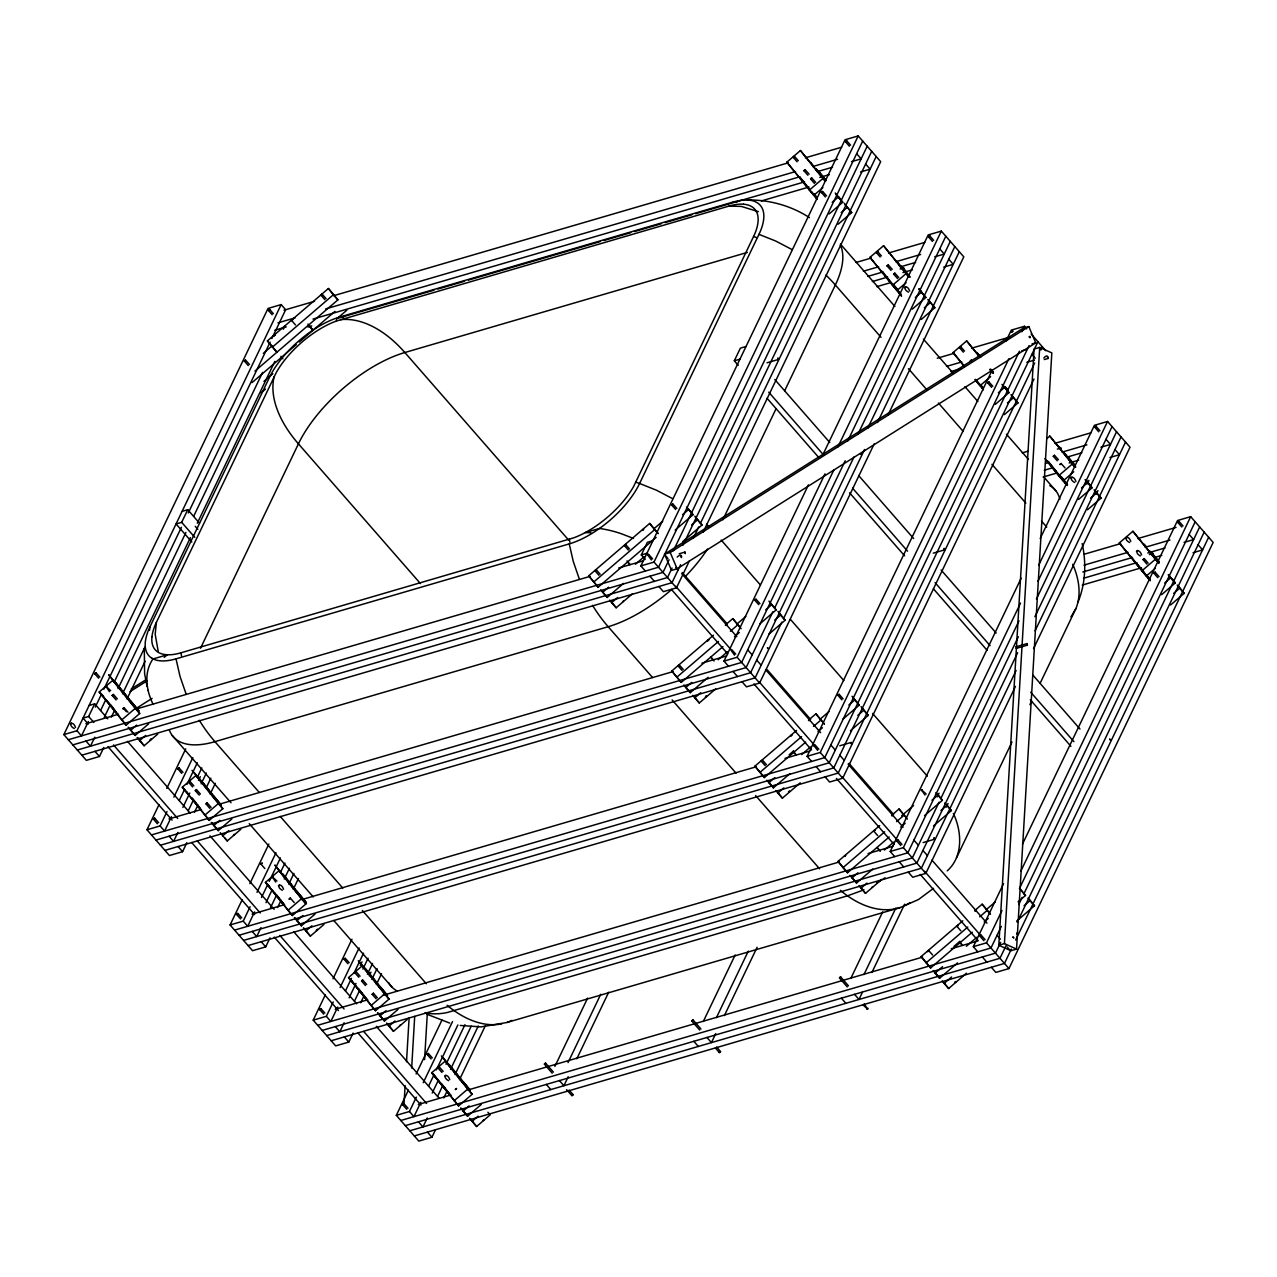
<?xml version="1.0" encoding="UTF-8"?>
<svg xmlns="http://www.w3.org/2000/svg" width="1277" height="1277" viewBox="0 0 1277 1277"><rect width="100%" height="100%" fill="white"/><g stroke="black" fill="none" stroke-linecap="round" stroke-linejoin="round"><path stroke-width="1.5" d="M144.301 648.381L144.604 673.697L147.094 686.531M70.331 723.931L71.448 722.942M94.69 673.617L95.807 672.628M95.998 672.867L94.993 673.809M106.853 686.372L105.783 687.329M112.184 695.374L113.302 694.401M113.477 694.624L112.408 695.582M122.831 708.655L123.949 707.666M124.124 707.969L123.103 708.847M150.111 739.878L151.213 738.888M151.404 739.128L150.335 740.085M153.448 819.116L154.565 818.126M154.756 818.365L153.719 819.307M177.806 768.802L178.924 767.812L182.962 772.33M179.115 768.052L178.078 768.993M189.97 781.556L188.964 782.514M195.301 790.559L196.419 789.585M207.241 803.153L206.22 804.047M244.338 360.992L245.455 360.002M234.521 834.312L233.452 835.27M268.378 310.295L269.495 309.321M269.67 309.545L268.633 310.503M236.564 914.3L237.682 913.31M273.805 335.835L274.922 334.845M275.098 335.085L274.028 336.043M260.923 863.986L262.04 862.997M291.555 320.335L292.672 319.346M262.232 863.236L261.194 864.194M292.832 319.649L291.81 320.543M273.086 876.756L272.049 877.698M278.418 885.759L279.535 884.769M320.91 295.067L322.027 294.077M322.203 294.317L321.134 295.258M289.065 899.024L290.182 898.05M290.358 898.354L289.336 899.231M316.345 930.263L317.446 929.273M317.638 929.496L316.52 930.454M319.681 1009.484L320.798 1008.511M344.04 959.171L345.157 958.197M354.91 972.691L356.012 971.701M356.203 971.941L355.166 972.882M361.535 980.944L362.652 979.954M372.182 994.208L373.299 993.235M373.491 993.458L372.405 994.416M400.755 1024.697L399.685 1025.639M402.798 1104.685L403.915 1103.695M427.156 1054.355L428.274 1053.381M438.027 1067.875L439.128 1066.886M439.32 1067.125L438.25 1068.083M444.651 1076.128L445.769 1075.138M455.298 1089.409L456.416 1088.419M456.607 1088.642L455.522 1089.6M483.871 1119.849L482.754 1120.823M545.598 1063.31L544.529 1064.268M595.018 570.707L596.12 569.718M596.311 569.941L595.274 570.899M573.07 1094.868L572.048 1095.746M624.421 545.487L625.538 544.497M625.714 544.736L624.613 545.678M623.415 600.988L622.538 601.898M642.347 530.194L643.464 529.205M643.656 529.444L642.57 530.402M651.398 559.965L647.583 554.761M671.686 504.894L672.787 503.904M678.135 665.892L679.236 664.902M707.538 640.671L708.655 639.681M708.831 639.921L707.761 640.878M706.532 696.173L705.431 697.13M691.847 1020.946L692.964 1019.956M693.124 1020.259L692.07 1021.137M726.773 624.629L725.975 625.507M719.334 1052.424L720.451 1051.434L716.668 1047.012M720.627 1051.657L719.59 1052.615M754.803 600.078L755.904 599.089M793.193 157.215L794.294 156.241M794.486 156.464L793.4 157.422M761.252 761.076L762.369 760.086M803.951 170.623L805.069 169.649M810.544 178.828L811.645 177.838M790.655 735.855L791.772 734.866M821.43 192.38L822.548 191.39M791.948 735.105L790.958 736.047M789.649 791.357L788.611 792.315M809.889 719.781L808.964 720.739M846.667 140.917L845.613 141.811M837.92 695.263L839.021 694.273M839.197 694.576L838.095 695.454L841.862 699.86M876.309 252.415L877.411 251.425M877.602 251.649L876.565 252.607M844.368 856.26L845.486 855.271M845.661 855.478L844.624 856.468M840.665 977.128L839.612 978.006M887.068 265.824L888.185 264.834M893.661 274.012L894.762 273.039M873.771 831.04L874.889 830.066M904.547 287.564L905.664 286.591M875.064 830.289L874.027 831.247M866.875 1009.293L867.993 1008.303M893.006 814.965L892 815.955M928.507 236.788L929.608 235.798M929.8 236.037L928.698 236.995M897.077 841.128L898.002 840.043M922.313 789.761L921.26 790.655M959.426 347.599L960.527 346.61M960.719 346.849L959.65 347.791L963.321 352.149M927.485 951.445L928.602 950.471M970.185 361.008L971.302 360.018M971.478 360.258L970.408 361.199M956.888 926.224L958.005 925.25M987.664 382.765L988.781 381.775M954.589 982.492L955.691 981.502M958.181 925.474L957.143 926.432M955.882 981.742L954.845 982.683M976.123 910.15L975.197 911.124M1011.623 331.972L1012.725 330.998M1012.916 331.222L1011.847 332.18M1053.302 456.192L1054.419 455.203M1059.894 464.397L1060.995 463.407M1070.78 477.949L1071.898 476.959M1096.033 426.406L1094.932 427.364M1125.66 537.968L1126.761 536.978M1136.418 551.377L1137.536 550.387M1143.011 559.581L1144.112 558.592M1144.288 558.895L1143.202 559.773L1146.922 564.147M1153.897 573.134L1155.015 572.144M1155.206 572.351L1154.153 573.325M1177.857 522.357L1178.958 521.367L1183.045 525.948M1179.15 521.607L1178.112 522.548M404.043 1103.472L405.112 1085.594M406.517 1061.746L409.103 1018.024M411.657 1068.051L414.706 1016.38M424.587 1059.639L427.284 1013.938M998.822 945.235L1034.099 349.036L1039.701 347.408L1051.817 352.915L1016.54 949.098L1010.921 950.742L998.822 945.235L1004.424 943.607L1016.54 949.098M1004.424 943.607L1039.701 347.408M149.537 630.391L150.063 626.576L269.431 377.449A65.59 29.259 -41.1 0 1 339.778 317.015L733.03 202.069A65.59 29.259 -41.1 0 1 742.591 200.154L746.454 199.978C768.578 199.499 790.878 205.485 809.426 217.633M1040.132 683.275L1075.936 608.538C1081.731 594.204 1078.794 578.05 1072.744 564.306M730.763 649.865L734.514 655.149M813.784 745.481L817.631 750.333M336.106 321.134A61.966 27.647 -41.1 0 0 276.327 372.421L156.401 622.346L155.187 634.254L158.236 651.541M274.108 376.699C270.373 392.805 275.816 409.47 283.749 423.453A126.471 78.551 25.6 0 0 298.435 443.853L420.468 583.605M1078.011 602.09C1085.562 583.589 1086.44 562.981 1082.178 543.571M947.215 870.866C963.401 856.468 961.932 831.55 953.376 813.433M981.039 935.466L980.672 936.105M103.772 747.508L99.462 756.495L86.325 760.342L63.85 734.594L268.042 308.427L281.163 304.58L285.665 309.736L271.873 338.501M63.85 734.594L76.987 730.747L281.163 304.58M88.273 724.107L83.037 718.105L88.64 716.477L94.706 703.835L107.795 718.823M191.805 541.975L176.082 523.985L181.685 522.341L187.751 509.699L199.531 523.203M88.368 721.521L81.473 735.903L76.987 730.747M95.264 707.123L101.298 694.544M103.884 689.149L181.414 527.305M188.31 512.923L270.149 342.092M100.612 710.475L105.783 699.684M114.403 681.71L185.915 532.461M193.673 516.275L262.583 372.421M283.271 329.274L284.994 325.667M94.769 737.212L90.475 746.199L85.974 741.043M104.251 717.435L110.285 704.84M118.043 688.654L190.401 537.617M197.296 523.219L274.842 361.391M111.338 717.179L114.786 709.996M122.528 693.81L144.939 647.056M127.03 698.95L145.131 661.199M200.489 648.269L298.435 443.853M186.889 842.692L182.579 851.679L169.442 855.526L146.967 829.779L159.034 804.606M166.776 788.42L185.74 748.865M146.967 829.779L160.104 825.948L166.984 811.549M173.88 797.167L192.843 757.612M171.485 816.705L164.589 831.088L160.104 825.948M179.243 800.519L184.415 789.729M187.001 784.333L197.328 762.752M182.882 807.463L189.762 793.081M197.52 776.895L201.83 767.908M198.558 780.247L200.281 776.655M177.886 832.396L173.592 841.383L169.091 836.243M188.23 810.815L193.402 800.025M201.159 783.839L206.331 773.048M194.455 812.364L197.903 805.18M206.507 787.191L210.817 778.204M210.146 794.15L215.318 783.36M270.006 937.877L265.696 946.88L252.559 950.711L230.083 924.963L242.151 899.79M249.893 883.604L268.856 844.049M230.083 924.963L243.221 921.132L250.1 906.734M256.996 892.352L275.96 852.797M254.602 911.89L247.706 926.272L243.221 921.132M261.498 897.508L267.531 884.913M269.255 881.322L280.445 857.952M265.999 902.647L272.017 890.069M280.637 872.079L284.947 863.092M261.019 927.581L256.709 936.568L252.207 931.428M270.485 907.803L276.518 895.209M284.276 879.039L289.448 868.248M277.572 907.564L281.02 900.365M288.762 884.179L293.933 873.388M293.263 889.335L298.435 878.544M353.122 1033.061L348.813 1042.064L335.675 1045.895L313.2 1020.147L325.268 994.975M333.01 978.789L351.973 939.233M313.2 1020.147L326.337 1016.316L333.217 1001.934M340.113 987.536L359.076 947.981M337.719 1007.074L330.823 1021.456L326.337 1016.316M345.476 990.888L351.51 978.31M354.096 972.914L363.562 953.137M360.29 965.476L362.014 961.868M349.116 997.848L355.996 983.45M362.891 969.067L368.063 958.277M344.136 1022.765L339.826 1031.768L335.324 1026.612M354.463 1001.2L359.635 990.409M367.393 974.223L372.565 963.433M369.276 975.772L371 972.164M360.689 1002.748L364.137 995.549M371.878 979.363L377.05 968.573M376.38 984.519L381.552 973.728M146.951 681.327A87.091 54.097 25.6 0 1 152.139 660.193L153.112 658.916L167.351 654.766A62.11 27.711 -41.1 0 0 180.967 652.802L573.565 537.888A62.11 27.711 -41.1 0 0 585.233 532.605A61.966 27.647 -41.1 0 0 633.631 486.489L753.558 236.548A61.934 27.631 -41.1 0 0 743.613 204.224M150.063 626.576A65.59 29.259 -41.1 0 0 146.488 635.946L145.61 639.841A65.59 29.259 -41.1 0 0 176.003 658.852L569.239 543.906A65.59 29.259 -41.1 0 0 639.601 483.488L758.969 234.345A65.59 29.259 -41.1 0 0 746.454 199.978M645.236 559.438L641.309 554.936L647.359 542.294L652.962 540.65M738.25 365.302L734.307 360.8L740.373 348.158L745.976 346.53M645.38 571.074L640.878 565.919L845.071 139.752L858.208 135.921L880.683 161.652L703.196 532.078M640.878 565.919L654.016 562.088L858.208 135.921M862.693 141.061L658.517 567.227L68.351 739.734M435.377 1130.049L431.929 1137.248L418.792 1141.079L396.317 1115.348L408.385 1090.159M416.126 1073.989L441.986 1020.036M669.068 559.741L663.002 572.383L72.837 744.89M673.346 550.802L867.195 146.216M396.317 1115.348L409.454 1111.501L416.35 1097.119M423.23 1082.736L452.521 1021.6M672.053 568.042L667.504 577.523L77.338 750.03M683.003 545.167L871.696 151.356M420.835 1102.259L413.94 1116.657L409.454 1111.501M428.593 1086.088L433.765 1075.298M436.351 1069.903L457.884 1024.936M680.609 564.705L672.005 582.679L81.84 755.186M693.539 537.729L698.711 526.938M700.434 523.347L876.182 156.512M432.233 1093.032L438.25 1080.438M446.008 1064.252L464.972 1024.697M658.868 586.526L663.37 591.666L676.491 587.835L689.42 560.858M427.252 1117.966L422.942 1126.952L418.441 1121.797M437.58 1096.384L442.752 1085.594M450.51 1069.408L471.181 1026.245M443.805 1097.933L447.253 1090.734M455.011 1074.564L478.268 1026.006M722.862 519.787L776.097 408.672M784.685 390.746L835.35 284.994A100.5 44.839 -41.1 0 0 840.314 245.056M459.497 1079.703L485.34 1025.766M728.497 666.259L723.995 661.103L808.437 484.893M822.212 456.112L928.187 234.936L941.325 231.105L963.8 256.853L887.978 415.089M723.995 661.103L737.132 657.272L825.006 473.863M837.935 446.886L941.325 231.105M833.817 470.016L741.634 662.428L151.468 834.935M847.593 441.251L945.81 236.245M554.888 1066.423L587.628 998.103M772.84 611.827L746.119 667.568L155.954 840.074M774.548 608.235L845.198 460.774M858.128 433.813L950.311 241.401M854.01 456.943L750.621 672.724L160.455 845.23M867.785 428.162L954.813 246.557M568.026 1062.592L600.765 994.256M781.827 622.122L755.122 677.864L164.956 850.37M783.551 618.531L864.529 449.504M877.459 422.527L959.298 251.697M568.201 1076.734L563.907 1085.721L559.406 1080.565M576.821 1058.745L608.698 992.213M741.985 681.71L746.486 686.85L759.607 683.019L874.202 443.853M811.613 761.443L807.112 756.303L992.357 369.691M1006.132 340.911L1011.304 330.12L1024.441 326.289L1026.676 328.859M807.112 756.303L820.249 752.456L1008.926 358.661M1021.855 331.685L1024.441 326.289M1019.461 351.223L824.75 757.612L234.585 930.119M703.292 1021.504L735.169 954.973M1029.118 345.572L829.236 762.752L239.07 935.259M1037.93 341.741L833.737 767.908L243.572 940.415M716.429 1017.657L748.306 951.126M1034.673 363.067L838.239 773.048L248.073 945.555M1040.899 350.042L1042.415 346.881M715.743 1033.604L711.449 1042.591L706.947 1037.451M724.362 1015.614L757.101 947.295M825.102 776.895L829.603 782.035L842.724 778.204L1033.987 379.014M894.73 856.628L890.229 851.488L1021.185 578.162M1040.148 538.607L1094.421 425.321L1107.558 421.474L1130.033 447.221L1033.54 648.62M890.229 851.488L903.366 847.641L1020.531 603.095M1038.632 565.328L1107.558 421.474M1018.998 620.83L907.867 852.797L317.702 1025.303M1037.962 581.274L1112.044 426.63M937.318 796.8L939.042 793.209M1087.238 483.919L1088.962 480.328M850.833 978.374L882.71 911.842M939.074 802.195L912.353 857.936L322.187 1030.443M940.782 798.604L1018.328 636.76M1036.429 599.009L1116.545 431.77M1017.657 652.707L916.854 863.092L326.689 1035.599M1034.881 616.743L1121.046 436.926M863.97 974.543L895.847 908.011M946.321 807.096L948.045 803.504M1096.225 494.215L1097.949 490.623M1016.125 670.441L921.356 868.248L331.19 1040.755M1035.072 630.886L1125.532 442.065M862.438 992.277L858.99 999.46L854.489 994.32M871.904 972.499L904.643 904.164M908.218 872.079L912.72 877.235L925.841 873.388L1015.454 686.387M956.585 857.665L1011.991 742.001M1029.9 704.633L1031.608 701.073M977.847 951.828L973.345 946.672L1003.514 883.732M1022.462 844.177L1177.538 520.505L1190.675 516.658L1213.15 542.406L1008.958 968.573L995.837 972.42L991.335 967.264M973.345 946.672L986.482 942.841L1001.998 910.469M1020.946 870.914L1190.675 516.658M1001.312 926.4L990.984 947.981L400.818 1120.488M1019.413 888.648L1195.16 521.814M1000.641 942.346L995.469 953.137L405.304 1125.644M1018.743 904.579L1022.191 897.396M1023.915 893.788L1199.662 526.97M1006.005 945.698L999.971 958.277L409.805 1130.784M1017.21 922.313L1204.163 532.11M1011.368 949.05L1004.472 963.433L414.307 1135.939M1015.662 940.048L1208.649 537.266M1075.936 608.538L1070.924 616.951M980.56 935.099L979.938 936.121L983.865 940.718M725.575 625.076L726.581 624.389M979.954 935.642L980.72 935.195M872.606 886.908L871.76 887.499M891.857 815.365L892.815 814.774M974.974 910.549L975.931 909.958M788.548 791.692L789.457 791.133M981.007 935.802L924.58 871.297M684.871 552.079L685.302 553.627L685.031 552.079L679.236 553.739M1047.443 357.017C1048.513 362.093 1049.087 351.813 1043.804 358.039M705.543 696.38L706.341 695.949M814.455 745.497L813.768 745.816M647.806 554.777L648.508 554.378M164.206 657.368L167.351 654.766A61.998 27.663 -41.1 0 1 151.931 636.856M944.677 549.812L944.07 548.344L944.613 549.86L933.248 553.18M851.089 742.464L851.52 744.012L851.089 742.464L839.803 745.768M267.404 340.879L276.901 352.244L267.404 340.879L328.397 288.49L337.894 299.872L254.953 371.096M263.333 353.362L272.256 345.7M272.416 347.105L333.393 294.716L328.397 288.49M252.016 382.621L296.264 344.614M299.249 342.06L334.941 311.396M263.94 381.392L272.863 373.73M336.458 319.106L346.881 310.167M261.003 392.933L265.456 389.086M108.896 675.15L139.72 713.508L126.152 725.16L99.175 692.038L112.743 680.386L117.245 685.526M121.666 720.02L135.234 708.368L112.743 680.386M822.883 187.543L813.832 195.317L786.855 162.179L800.424 150.526L824.894 180.552M148.707 723.804L135.139 735.456L130.653 730.3L136.671 725.128M157.709 734.099L144.141 745.752L139.64 740.612L145.674 735.424M809.331 190.161L822.899 178.509L800.424 150.526M832.189 202.309L838.223 197.137L835.733 194.024M829.156 213.929L842.724 202.277L835.222 192.955M841.192 212.605L847.21 207.433L844.72 204.32M192.013 770.334L222.836 808.692L209.268 820.361L182.292 787.223L195.86 775.57L200.361 780.726M838.143 224.225L851.711 212.573L844.225 203.251M204.783 815.205L218.351 803.552L195.86 775.57M906 282.728L896.949 290.502L869.972 257.363L883.54 245.711L908.857 276.774M231.823 818.988L218.255 830.641L213.77 825.501L219.788 820.313M240.826 829.284L227.258 840.936L222.757 835.797L228.791 830.609M892.447 285.346L906.016 273.693L883.54 245.711M656.186 537.362L598.179 587.197L588.681 575.815L649.674 523.442L658.166 533.563M915.306 297.493L921.34 292.321L918.849 289.209M653.792 528.886L662.715 521.224M593.693 582.041L654.67 529.668L649.674 523.442M912.273 309.13L925.841 297.461L919.6 289.687M682.604 514.679L688.542 509.571L686.547 507.081M924.309 307.789L930.326 302.617L927.836 299.504M623.527 583.429L607.166 597.476L602.68 592.336L608.618 587.228M635.403 564.226L644.326 556.564M675.198 530.051L693.044 514.711L688.048 508.485M275.146 865.519L305.953 903.893L292.385 915.545L265.408 882.407L278.977 870.754L283.478 875.91M921.26 319.426L934.828 307.773L928.587 299.999M691.591 524.975L697.545 519.867L695.534 517.377M632.53 593.725L616.168 607.772L611.667 602.632L617.621 597.524M682.7 541.624L702.031 525.007L694.784 516.211M287.9 910.389L301.468 898.737L278.977 870.754M964.327 366.547L953.089 352.548L966.657 340.895L979.89 356.937M314.94 914.172L301.372 925.825L296.887 920.685L302.904 915.497M323.943 924.468L310.375 936.137L305.873 930.981L311.907 925.793M990.617 376.619L980.066 385.686L975.564 380.53M722.942 646.609L681.295 682.381L676.81 677.225L671.798 671L713.444 635.228M725.352 625.012L732.79 618.627L740.277 627.518M998.422 392.693L1004.456 387.506L1001.966 384.393M736.909 624.086L745.832 616.408M676.81 677.225L718.456 641.453M730.348 631.237L737.787 624.852L732.79 618.627M995.39 404.314L1008.958 392.662L1002.716 384.888M734.483 636.696L739.303 632.562M765.721 609.863L771.659 604.755L769.664 602.265M1007.425 402.989L1013.443 397.801L1010.953 394.689M708.128 677.337L690.282 692.677L685.797 687.521L691.735 682.413M718.153 659.73L727.443 651.749M759.799 623.958L776.161 609.895L768.914 601.1M358.262 960.703L389.07 999.077L375.502 1010.73L348.525 977.591L362.093 965.939L366.595 971.095M1004.376 414.61L1017.945 402.957L1011.703 395.184M774.708 620.159L780.662 615.051L778.651 612.561M715.647 688.91L699.285 702.973L694.784 697.817L700.738 692.709M768.786 634.254L785.147 620.207L777.901 611.396M371.016 1005.574L384.585 993.921L362.093 965.939M1046.757 438.681L1049.774 436.08L1075.09 467.143M398.057 1009.357L384.489 1021.025L380.003 1015.869L386.021 1010.698M407.06 1019.669L393.492 1031.321L388.99 1026.165L395.024 1020.993M1073.734 471.804L1063.182 480.87L1058.681 475.73L1072.249 464.062L1049.774 436.08M805.691 742.097L764.412 777.565L754.915 766.184L796.561 730.428M808.469 720.196L815.907 713.811L824.399 723.947M1081.539 487.878L1087.573 482.69L1085.083 479.577M820.026 719.27L828.949 711.608M759.927 772.425L801.573 736.653M813.465 726.421L820.903 720.036L815.907 713.811M1078.506 499.499L1092.074 487.846L1085.833 480.072M789.186 754.771L793.655 750.924M817.966 731.577L822.42 727.746M848.838 705.048L854.776 699.94L852.781 697.45M1090.542 498.174L1096.576 492.986L1094.07 489.889M789.761 773.798L773.399 787.861L768.914 782.705L774.852 777.597M801.637 754.595L810.56 746.933M842.916 719.143L859.277 705.096L852.03 696.284M441.379 1055.903L472.187 1094.261L458.619 1105.914L431.642 1072.792L445.21 1061.123L449.712 1066.279M1087.493 509.794L1101.061 498.142L1094.82 490.368M857.825 715.343L863.779 710.235L861.767 707.745M800.248 782.817L782.402 798.157L777.901 793.001L783.855 787.893M850.418 730.715L868.264 715.391L861.017 706.58M454.133 1100.774L467.701 1089.105L445.21 1061.123M1155.35 568.297L1146.299 576.055L1119.322 542.933L1132.891 531.28L1158.622 562.854M481.174 1104.557L467.605 1116.21L463.12 1111.054L469.138 1105.882M487.926 1112.283L490.176 1114.853L476.608 1126.506L472.107 1121.35L478.141 1116.178M1141.798 570.915L1155.366 559.262L1132.891 531.28M889.175 836.978L847.529 872.75L843.043 867.61L838.031 861.384L879.677 825.612M891.585 815.396L899.024 808.995L906.51 817.887M1164.656 583.062L1170.69 577.874L1168.2 574.778M901.658 815.732L913.566 805.516M843.043 867.61L884.69 831.838M896.582 821.622L904.02 815.221L899.024 808.995M1161.623 594.683L1175.191 583.03L1168.95 575.257M900.716 827.065L905.17 823.234M931.955 800.232L937.893 795.124L935.897 792.634M1173.659 593.358L1179.693 588.186L1177.186 585.074M872.877 868.998L856.516 883.046L852.03 877.89L857.968 872.782M884.386 850.099L893.677 842.118M924.548 815.604L942.394 800.28L937.398 794.055M1170.61 604.979L1184.178 593.326L1177.937 585.552M940.941 810.544L946.896 805.42L944.884 802.93M881.88 879.294L865.519 893.341L861.017 888.185L866.971 883.077M933.535 825.9L951.381 810.576L946.385 804.35M972.292 932.178L930.646 967.934L926.16 962.794L921.148 956.569L962.794 920.797M974.702 910.581L982.141 904.196L989.627 913.071M986.259 909.639L995.182 901.977M926.16 962.794L967.806 927.022M979.698 916.806L987.137 910.421L982.141 904.196M953.935 946.417L959.889 941.309M984.2 921.946L988.286 918.418M957.495 962.906L939.633 978.23L935.147 973.09L942.586 966.689M966.37 946.257L976.793 937.318M1018.072 901.849L1025.511 895.464L1020.515 889.239M1024.058 905.728L1030.012 900.62L1028.001 898.13M966.481 973.202L948.635 988.526L944.134 983.386L951.573 976.985M1016.652 921.1L1034.498 905.76L1029.501 899.535M933.567 888.297L918.498 899.535L900.301 907.516L507.065 1022.462L481.078 1026.884L460.263 1025.447M778.427 359.46L777.853 357.959L778.395 359.475L767.03 362.796M934.493 839.244L933.966 837.728L934.461 839.26L923.095 842.581M131.164 689.005L146.328 679.46M130.046 691.607L146.871 680.992M135.298 708.974L152.123 698.359M664.583 554.106L1023.196 328.189L1028.799 326.561L1035.743 342.859L677.129 568.776L671.526 570.42L664.583 554.106L670.202 552.478L1028.799 326.561M881.689 879.933L876.788 882.87M1027.011 643.592L1027.41 645.156L1027.043 643.592L1015.678 646.896M905.313 905.409L909.958 902.695M680.992 555.958C681.104 561.273 683.642 551.121 677.193 557.075M507.065 1022.462L512.061 1020.355M336.106 321.118L728.991 206.092A62.11 27.711 -41.1 0 1 743.629 204.208M244.641 361.183L245.647 360.194L249.51 364.536M545.423 1063.087L544.305 1064.028L552.191 1073.191M283.989 310.215L314.557 301.292M333.648 295.705L788.212 162.833M805.404 157.805L841.687 147.206M277.939 322.858L295.131 317.845M325.683 308.906L795.523 171.565M812.715 166.553L837.536 159.29M274.794 330.248L286.256 326.896M312.993 319.074L800.025 176.721M817.2 171.693L832.492 167.223M851.583 161.652L861.129 158.859L856.644 153.703M307.933 327.024L311.748 325.906M336.585 318.643L433.988 290.182M437.803 289.065L464.557 281.243M468.372 280.126L600.158 241.608M603.973 240.491L630.71 232.669M634.525 231.552L661.263 223.746M665.094 222.629L691.831 214.807M695.646 213.69L804.51 181.877M819.786 177.407L829.348 174.614M761.268 200.968L809.011 187.017M860.586 171.948L870.132 169.155L865.63 163.999M747.332 252.415L404.857 352.516A99.175 44.248 -41.1 0 0 298.387 443.869M856.053 262.487L871.329 258.018M888.521 253.006L924.803 242.391M863.364 271.219L878.64 266.765M895.831 261.737L920.653 254.474M867.849 276.375L883.141 271.905M900.333 266.877L915.609 262.423M934.7 256.837L944.246 254.043L939.76 248.887M900.093 269L903.908 267.883M872.351 281.531L887.627 277.061M902.919 272.592L912.464 269.798M876.852 286.671L890.213 282.76M943.703 267.132L953.249 264.339L948.747 259.199M182.148 511.343L187.751 509.699M734.307 360.8L739.926 359.172M937.254 358.23L954.446 353.218M971.637 348.19L1009.836 337.016M946.48 366.419L961.757 361.95M1032.008 343.96L1035.743 342.859M950.966 371.559L960.527 368.766M1021.648 350.904L1027.362 349.228M1026.82 362.317L1034.45 360.082M1044.283 359.571L1048.05 358.47M89.103 705.463L94.706 703.835M641.309 554.936L646.912 553.292M85.862 723.74L118.33 714.258M135.522 709.23L590.086 576.358M618.738 567.994L643.56 560.731M1022.286 452.872L1028.017 451.196M1054.754 443.374L1091.037 432.759M1057.34 449.089L1061.155 447.972M1062.065 452.106L1086.887 444.859M1045.544 463.407L1049.375 462.29M1066.566 457.262L1081.842 452.792M1100.934 447.205L1110.495 444.412L1105.994 439.272M1044.315 470.223L1051.961 467.989M1069.152 462.96L1078.698 460.167M1043.086 477.039L1056.446 473.144M1109.936 457.501L1119.482 454.724L1114.981 449.568M168.979 818.94L201.447 809.442M218.638 804.414L673.202 671.542M701.855 663.178L726.677 655.915M1084.396 554.186L1120.679 543.587M1137.871 538.559L1176.069 527.401M1084.061 565.168L1127.99 552.318M1145.182 547.29L1170.003 540.043M1082.832 571.984L1132.491 557.474M1147.768 553.005L1164.959 547.977M1184.05 542.39L1193.612 539.612L1189.11 534.456M1149.444 554.569L1153.259 553.452M1083.503 578.258L1136.977 562.614M1154.169 557.602L1161.815 555.367M1082.273 585.074L1141.478 567.77M1193.053 552.702L1202.599 549.908L1198.097 544.752M1016.109 648.445L1027.41 645.156M252.096 914.124L284.563 904.627M301.755 899.615L756.319 766.743M784.972 758.362L809.794 751.099M335.212 1009.309L367.68 999.811M382.956 995.358L839.436 861.927M868.089 853.547L892.91 846.3M418.329 1104.493L450.797 1095.012M467.989 1089.983L922.553 957.111M951.205 948.731L977.943 940.926M900.301 907.516C882.12 913.598 862.486 906.462 847.497 895.831A127.748 82.303 73.7 0 1 840.362 890.34M846.491 140.614L845.39 141.571L849.365 146.232M821.686 192.588L822.739 191.598L826.57 195.908M887.323 266.015L888.361 265.025L892.224 269.351M893.916 274.22L894.954 273.23L898.785 277.524M195.557 790.766L196.61 789.777L200.425 794.071M678.39 666.083L679.428 665.109L683.259 669.403M236.836 914.508L237.873 913.518L241.752 917.876M840.489 976.825L839.388 977.815L847.274 986.929M403.069 1104.876L404.107 1103.887L407.986 1108.26M572.91 1094.565L571.793 1095.538L566.589 1089.68M987.887 382.956L988.973 381.967L992.804 386.292M1095.842 426.183L1094.74 427.125L1098.715 431.802M1053.525 456.384L1054.594 455.41L1058.457 459.736M1060.118 464.589L1061.187 463.599L1065.018 467.909M755.01 600.27L756.096 599.296L759.959 603.638M731.625 649.562L735.744 654.095M189.778 781.332L188.677 782.29L192.588 786.887M361.758 981.135L362.844 980.161L366.659 984.455M427.38 1054.563L428.465 1053.573L432.312 1057.899M501.733 1023.899C484.893 1027.123 467.877 1020.355 454.261 1010.777A127.748 82.303 73.7 0 1 447.126 1005.286M804.207 170.831L805.244 169.841L809.107 174.167M761.507 761.268L762.545 760.294L766.376 764.588M319.952 1009.692L320.99 1008.702L324.869 1013.076M728.991 206.092L741.298 206.411L758.346 211.663M340.592 319.633C357.305 317.957 373.475 325.396 386.516 335.244A126.662 81.616 73.7 0 1 404.857 352.532L568.872 540.363M810.767 179.035L811.837 178.046L815.668 182.34M671.894 505.085L672.979 504.096L676.842 508.438M207.066 802.85L205.948 803.84L209.891 808.437M344.263 959.378L345.349 958.388L349.196 962.714M927.709 951.652L928.778 950.663L932.609 954.973M733.03 202.069L736.989 202.021M339.778 317.015L343.752 316.967M590.932 532.701L585.233 532.605L599.52 528.439A83.835 52.07 25.6 0 1 621.053 533.626L633.504 538.431M753.558 236.548L756.431 237.522M635.85 482.211L638.739 483.169M449.696 1023.069L426.598 1014.114M758.969 234.345L775.777 241.066L792.059 249.574M639.601 483.488L656.41 490.192L672.692 498.7M153.032 658.884L152.059 658.341M682.189 572.511L726.453 623.048M1031.178 334.015L1045.799 350.744M846.651 140.693L850.578 145.195M929.768 235.878L933.695 240.379M1096.001 426.247L1099.928 430.748M1031.864 354.383L1035.232 358.246M928.539 236.915L932.481 241.433M1177.889 522.485L1181.832 526.986M902.647 267.595L906.016 271.442M976.761 352.484L980.145 356.347M1058.761 446.375L1061.011 448.945M1144.128 544.146L1146.379 546.716M815.748 169.155L820.233 174.295M898.864 264.339L903.35 269.479M993.219 372.405L990.968 369.819L993.474 372.932M1065.098 454.708L1069.599 459.864M1148.215 549.892L1152.716 555.048M822.899 178.509L825.15 181.079M906.016 273.693L908.266 276.263M990.266 370.17L992.516 372.74M1072.249 464.062L1074.5 466.648M1155.366 559.262L1158.75 563.125M838.223 197.137L842.724 202.277M847.21 207.433L851.711 212.573M921.34 292.321L925.841 297.461M930.326 302.617L934.828 307.773M1004.456 387.506L1008.958 392.662M1013.443 397.801L1017.945 402.957M1087.573 482.69L1092.074 487.846M1096.576 492.986L1101.061 498.142M1170.69 577.874L1175.191 583.03M1179.693 588.186L1184.178 593.326M794.438 156.305L798.317 160.726M877.554 251.489L881.433 255.927M960.687 346.674L964.55 351.111M1130.784 541.48C1128.229 533.674 1122.403 538.91 1129.554 542.533M1141.574 554.92C1138.892 547.051 1133.274 552.303 1140.345 555.958M1144.272 558.656L1148.135 563.093M793.225 157.358L797.087 161.78M876.341 252.543L880.204 256.964M909.687 291.108C907.165 283.334 901.259 288.394 908.474 292.146M1075.92 481.477C1073.287 473.607 1067.604 478.875 1074.707 482.53M1155.158 572.224L1159.037 576.661M803.983 170.767L807.878 175.22M887.1 265.951L890.995 270.405M1053.349 456.32L1057.228 460.774M810.576 178.956L814.455 183.393M893.692 274.14L897.571 278.578M821.478 192.508L825.357 196.961M987.712 382.892L991.591 387.33M1153.945 573.261L1157.824 577.715M786.855 162.179L817.168 199.451M869.972 257.363L901.53 296.2M953.089 352.548L963.832 365.477M1119.322 542.933L1149.635 580.205M802.179 180.807L817.072 198.893M813.417 193.673L815.668 196.259M885.296 275.992L901.434 295.641M894.283 286.287L901.275 294.54M1051.53 466.36L1056.031 471.516M1060.517 476.656L1063.885 480.519M1134.646 561.561L1136.897 564.131M840.41 244.067L894.89 306.448M923.415 339.123L953.249 373.283M964.917 386.66L977.895 401.521M1006.436 434.196L1028.48 459.449M1044.043 477.263L1055.712 490.639M881.018 337.304L835.35 284.994A128.131 79.589 25.6 0 0 825.916 275.098M908.426 368.686L926.687 389.597M938.435 403.053L963.225 431.434M991.942 464.317L1025.862 503.17M1041.521 521.096L1046.741 527.082M774.788 379.524L829.811 442.528M858.623 475.523L913.63 538.527M941.133 570.021L996.14 633.025M1032.822 675.022L1079.975 729.023M768.738 392.167L823.745 455.171M852.557 488.165L907.564 551.169M935.083 582.663L990.09 645.667M1030.683 692.166L1073.909 741.666M767.062 398.312L819.451 458.299M849.572 492.81L904.579 555.798M933.407 588.809L987.105 650.296M1030.316 699.796L1070.924 746.295M721.218 540.107L760.358 584.93M790.367 619.313L843.858 680.577M872.574 713.444L927.373 776.208M688.542 509.571L693.044 514.711M697.545 519.867L702.031 525.007M771.659 604.755L776.161 609.895M780.662 615.051L785.147 620.207M854.776 699.94L859.277 705.096M863.779 710.235L868.264 715.391M937.893 795.124L942.394 800.28M946.896 805.42L951.381 810.576M1021.009 890.308L1025.511 895.464M1030.012 900.62L1034.498 905.76M839.181 694.353L843.075 698.822M926.192 794.007L921.451 789.777L924.979 795.06M671.718 505.022L675.629 509.491M754.835 600.206L758.746 604.675M654.67 529.668L658.038 533.531M737.787 624.852L741.155 628.715M820.903 720.036L824.272 723.899M904.02 815.221L907.388 819.084M987.137 910.421L990.505 914.268M767.317 669.834L810.64 719.462M849.029 763.407L893.597 814.455M681.774 573.66L736.797 636.648M765.609 669.659L820.616 732.647M848.12 764.157L903.126 827.145M931.955 860.155L986.961 923.159M664.567 554.585L667.935 558.448M675.804 567.467L678.055 570.037M747.683 649.785L752.185 654.925M756.67 660.081L761.172 665.221M830.8 744.97L835.302 750.11M839.803 755.266L844.289 760.406M913.917 840.154L918.418 845.294M922.92 850.45L927.405 855.606M997.034 935.339L1000.402 939.202M1007.154 946.927L1010.522 950.79M648.604 554.314L652.627 558.911M814.838 744.699L818.86 749.296M897.954 839.883L901.977 844.48M981.071 935.067L985.094 939.664M675.725 586.303L730.731 649.307M759.544 682.301L814.566 745.305M842.07 776.799L897.077 839.803M654.016 562.088L676.491 587.835M737.132 657.272L759.607 683.019M820.249 752.456L842.724 778.204M903.366 847.641L925.841 873.388M986.482 942.841L1008.958 968.573M896.741 840.92L900.748 845.518M671.431 589.431L727.746 653.936M753.941 683.929L811.565 749.934M836.451 778.443L894.092 844.432M920.286 874.442L977.911 940.431M625.682 544.561L629.545 548.998M624.453 545.614L628.332 550.052M873.819 831.183L877.682 835.605M956.936 926.368L960.799 930.789M649.881 576.214L654.367 581.37M732.998 671.415L737.483 676.555M816.115 766.599L820.6 771.739M899.231 861.783L903.717 866.939M982.348 956.968L986.834 962.124M627.566 561.944L629.816 564.514M710.682 657.128L714.051 660.991M793.799 752.313L796.05 754.899M876.916 847.513L880.284 851.36M960.033 942.697L962.283 945.267M596.279 569.781L600.142 574.219M595.05 570.835L598.929 575.273M678.167 666.019L682.046 670.457M761.284 761.204L765.162 765.641M588.681 575.815L598.179 587.197M671.798 671L681.295 682.381M754.915 766.184L764.412 777.565M838.031 861.384L847.529 872.75M921.148 956.569L930.646 967.934M333.393 294.716L337.894 299.872M322.171 294.141L326.082 298.626M320.942 295.195L324.869 299.68M652.547 677.528L608.187 626.72A128.131 82.558 73.7 0 1 592.544 605.346M672.133 699.94L736.063 773.16M755.633 795.571L819.579 868.807M308.491 325.108L312.993 330.248L307.996 324.023M291.587 320.463L295.498 324.933M269.639 309.385L273.39 313.695M268.425 310.439L272.177 314.733M840.649 976.889L848.503 985.892M864.21 1003.882L867.753 1009.181L862.981 1004.919M841.351 998.151L845.853 1003.307M244.386 361.12L248.281 365.589M693.108 1020.02L700.961 1029.023M691.879 1021.073L699.732 1030.06M715.439 1048.05L719.366 1052.551M693.81 1041.282L698.311 1046.438M195.237 526.332L197.855 529.332M181.685 522.341L194.79 537.346M545.566 1063.15L553.42 1072.137M569.127 1090.127L573.054 1094.628M546.269 1084.412L550.77 1089.552M259.311 792.474L214.951 741.666A128.131 82.558 73.7 0 1 199.308 720.292M280.19 816.386L342.811 888.106M362.397 910.517L426.326 983.753M172.315 735.552L230.993 802.77M249.254 823.681L313.2 896.901M333.76 920.446L392.119 987.297M108.657 674.607L137.964 710.874M274.89 864.992L305.458 902.807M282.76 873.995L306.113 902.727M365.876 969.179L387.57 995.852M448.993 1064.379L469.84 1089.999M121.73 690.665L126.231 695.821M130.733 700.977L138.97 710.778M204.847 785.866L209.348 791.006M213.85 796.162L220.841 804.414M287.964 881.05L292.465 886.19M296.966 891.346L306.448 902.711M371.08 976.235L375.582 981.39M380.083 986.53L387.075 994.783M454.197 1071.419L458.698 1076.575M463.2 1081.715L470.191 1089.983M128.881 700.019L133.383 705.175M211.998 795.204L216.499 800.36M295.115 890.388L299.616 895.544M304.118 900.7L306.352 903.27L282.887 874.266M378.231 985.589L382.733 990.729M461.348 1080.773L465.85 1085.913M135.234 708.368L139.72 713.508M218.351 803.552L222.836 808.692M301.468 898.737L305.953 903.893M384.585 993.921L389.07 999.077M467.701 1089.105L472.187 1094.261M95.951 672.692L99.845 677.145M110.7 690.649L106.023 686.419L109.471 691.703M189.938 781.396L193.817 785.834M276.933 881.034L272.256 876.788L275.704 882.072M356.171 971.781L360.05 976.219M439.288 1066.965L443.167 1071.403M113.445 694.465L117.308 698.886M283.542 889.255C281.036 881.529 275.13 886.573 282.329 890.308M449.775 1079.64C447.142 1071.834 441.507 1077.038 448.562 1080.677M94.737 673.745L98.616 678.199M177.854 768.93L181.733 773.383M260.971 864.114L264.85 868.568M344.088 959.314L347.967 963.752M427.204 1054.499L431.083 1058.936M124.092 707.729L127.987 712.199M207.209 802.93L211.104 807.383M290.326 898.114L294.221 902.568M373.443 993.298L377.338 997.752M354.942 972.819L358.821 977.256M438.059 1068.003L441.938 1072.457M112.232 695.502L116.095 699.94M123.821 708.783L126.391 711.736M195.349 790.702L199.212 795.124M361.583 981.071L365.445 985.493M372.23 994.352L376.124 998.806M99.175 692.038L103.676 697.178M108.162 702.334L112.663 707.474M182.292 787.223L186.793 792.378M194.663 801.381L191.279 797.518L200.425 808.9M265.408 882.407L269.91 887.563M274.395 892.703L278.897 897.843M348.525 977.591L353.027 982.747M357.512 987.887L362.014 993.043M431.642 1072.792L436.143 1077.932M440.629 1083.072L445.13 1088.227M115.313 711.672L117.564 714.242M281.547 902.057L283.797 904.627M364.663 997.241L366.914 999.811M447.78 1092.426L450.031 1094.996M127.445 741.33L190.321 813.321M209.971 835.828L274.14 909.32M293.79 931.827L356.65 1003.818M376.3 1026.325L439.176 1098.316M88.64 716.477L93.891 722.463M113.525 744.97L177.711 818.461M197.36 840.968L260.221 912.975M279.871 935.466L344.056 1008.974M363.706 1031.465L426.566 1103.472M107.922 746.614L172.108 820.105M191.758 842.612L254.618 914.603M274.268 937.11L338.437 1010.602M358.087 1033.109L420.963 1105.1M75.519 727.507C72.917 719.574 67.043 724.873 74.305 728.56M154.709 818.206L158.635 822.691M94.961 751.355L99.462 756.495M178.078 846.539L182.579 851.679M261.194 941.724L265.696 946.88M344.311 1036.908L348.813 1042.064M427.428 1132.092L431.929 1137.248M153.495 819.243L157.422 823.745M236.612 914.428L240.539 918.929M319.729 1009.628L323.656 1014.114M402.846 1104.813L406.772 1109.298M1159.117 561.672L1150.864 551.856L1158.367 561.194M1150.114 551.377L1158.862 562.263M1172.19 578.848L1174.696 581.961M1149.364 550.898L1158.957 562.822M1074.739 464.94L1067.748 456.671L1073.989 464.445M1064.507 453.08L1075.745 467.079M1086.583 480.551L1089.073 483.664M1063.757 452.601L1074.995 466.584M1005.366 386.851L1007.856 389.948M990.872 369.261L993.378 372.373M1005.462 387.41L1007.952 390.523M1004.712 386.915L1008.463 391.592M976.889 352.739L980.64 357.4M990.218 369.34L993.123 372.948M989.883 369.372L992.389 372.469M966.657 340.895L979.14 356.443M902.759 267.851L910.262 277.189M900.764 265.808L909.511 276.694M919.089 288.634L921.595 291.731M896.278 260.668L908.761 276.215M1141.047 568.185L1143.538 571.282M1147.289 575.959L1149.795 579.056M1137.807 564.594L1150.29 580.125M1130.799 556.325L1150.385 580.7M825.389 179.371L818.397 171.118L825.9 180.44M816.402 169.075L825.15 179.961M838.478 196.546L840.968 199.659M810.656 162.371L813.162 165.483M815.652 168.596L825.644 181.031M1061.171 476.592L1067.428 484.366M1061.682 477.662L1064.172 480.759M1065.018 481.812L1067.508 484.925M1049.694 463.184L1067.173 484.941M1047.683 461.141L1067.269 485.499M1046.948 460.662L1066.518 485.021M1044.953 458.619L1058.681 475.73M980.56 384.505L983.051 387.617M976.554 380.434L982.811 388.208M975.405 379.445L982.891 388.767M975.069 379.461L983.402 389.836M893.692 284.659L897.444 289.32M883.445 272.799L900.939 294.572M881.449 270.772L883.955 273.869M886.446 276.981L888.952 280.094M814.327 194.136L816.817 197.249M800.328 177.615L809.075 188.501M811.581 191.614L816.578 197.823M800.839 178.684L803.329 181.797M959.522 941.612L962.523 945.347M877.411 847.673L879.406 850.163M793.288 751.243L796.289 754.978M711.177 657.304L713.173 659.794M627.055 560.874L630.056 564.61M943.623 982.3L948.635 988.526M942.139 980.896L944.134 983.386M934.636 972.005L939.633 978.23M933.136 970.6L935.147 973.09M860.506 887.116L865.519 893.341M859.022 885.695L861.017 888.185M851.52 876.82L856.516 883.046M850.019 875.399L852.03 877.89M777.39 791.932L782.402 798.157M775.905 790.511L777.901 793.001M768.403 781.636L773.399 787.861M766.902 780.215L768.914 782.705M694.273 696.747L699.285 702.973M692.788 695.327L694.784 697.817M685.286 686.435L690.282 692.677M683.786 685.031L685.797 687.521M611.156 601.547L616.168 607.772M609.672 600.142L611.667 602.632M602.169 591.251L607.166 597.476M600.669 589.846L602.68 592.336M280.892 356.315L282.887 358.805M449.121 1064.635L469.936 1090.558M443.374 1057.931L469.186 1090.079M364.743 967.902L387.234 995.884M360.258 962.746L386.069 994.895M203.011 782.673L221.336 805.484M198.51 777.517L221.001 805.5M194.024 772.377L219.836 804.51M470.351 1118.732L476.608 1126.506M469.617 1118.253L472.107 1121.35M441.794 1084.061L450.526 1094.948M461.364 1108.436L467.605 1116.21M433.542 1074.26L450.621 1095.506M460.614 1107.941L463.12 1111.054M432.791 1073.765L458.619 1105.914M138.634 710.81L115.393 682.333L138.714 711.369M387.234 1023.547L393.492 1031.321M386.484 1023.053L388.99 1026.165M358.677 988.877L367.409 999.763M378.247 1013.252L384.489 1021.025M351.686 980.624L367.505 1000.322M377.497 1012.757L380.003 1015.869M349.675 978.581L375.502 1010.73M304.118 928.363L310.375 936.137M303.367 927.868L305.873 930.981M276.806 895.241L284.292 904.579M295.131 918.051L301.372 925.825M267.308 883.876L269.814 886.988M272.304 890.101L284.388 905.138M294.38 917.572L296.887 920.685M266.558 883.397L292.385 915.545M224.752 837.84L227.258 840.936M220.251 832.684L222.757 835.797M192.444 798.508L199.93 807.83M212.014 822.867L218.255 830.641M186.697 791.804L189.188 794.917M211.264 822.388L213.77 825.501M183.441 788.212L199.276 807.91M201.782 811.023L209.268 820.361M137.884 737.978L144.141 745.752M137.134 737.499L139.64 740.612M110.572 704.872L114.323 709.533M130.142 729.231L135.139 735.456M101.075 693.507L103.581 696.619M106.071 699.716L118.569 715.264M128.147 727.204L130.653 730.3M100.324 693.028L126.152 725.16M670.202 552.478L677.129 568.776M579.279 578.928L573.309 561.577L569.239 543.906M186.043 693.874L180.057 676.523L176.003 658.852M569.366 539.277L569.861 542.278M180.967 652.802L181.478 655.803M1049.774 485.611A100.5 44.839 -41.1 0 1 1059.862 499.195M707.506 549.078A100.5 44.839 -41.1 0 1 685.589 576.246M671.526 589.623A100.5 44.839 -41.1 0 1 608.187 626.72L214.951 741.666A100.5 44.839 -41.1 0 1 169.474 730.348M151.947 636.856A61.823 27.583 -41.1 0 1 156.401 622.346M706.548 524.224A128.131 79.589 25.6 0 1 709.07 526.715M885.089 877.762A95.983 42.811 -41.1 0 1 883.381 878.863M863.922 889.59A95.983 42.811 -41.1 0 1 860.81 890.979L847.497 895.831L447.126 1012.549A95.983 42.811 -41.1 0 1 438.346 1013.746L433.988 1013.826A95.983 42.811 -41.1 0 1 425.177 1012.565M148.164 690.426A95.903 59.572 25.6 0 1 146.887 681.295M153.112 704.377A104.826 65.111 25.6 0 1 148.084 690.41M396.86 990.824A100.5 44.839 -41.1 0 1 388.639 982.62M1012.964 937.095L1013.906 937.988L1012.964 937.047M1029.278 336.873C1030.523 339.73 1030.443 334.718 1029.278 336.873M767.461 647.854L768.387 648.78L767.477 647.79M860.475 453.718L861.4 454.66L860.49 453.67M1016.684 933.375L1017.609 934.301L1016.7 933.311M1109.697 739.239L1110.623 740.181L1109.713 739.191"/></g></svg>
